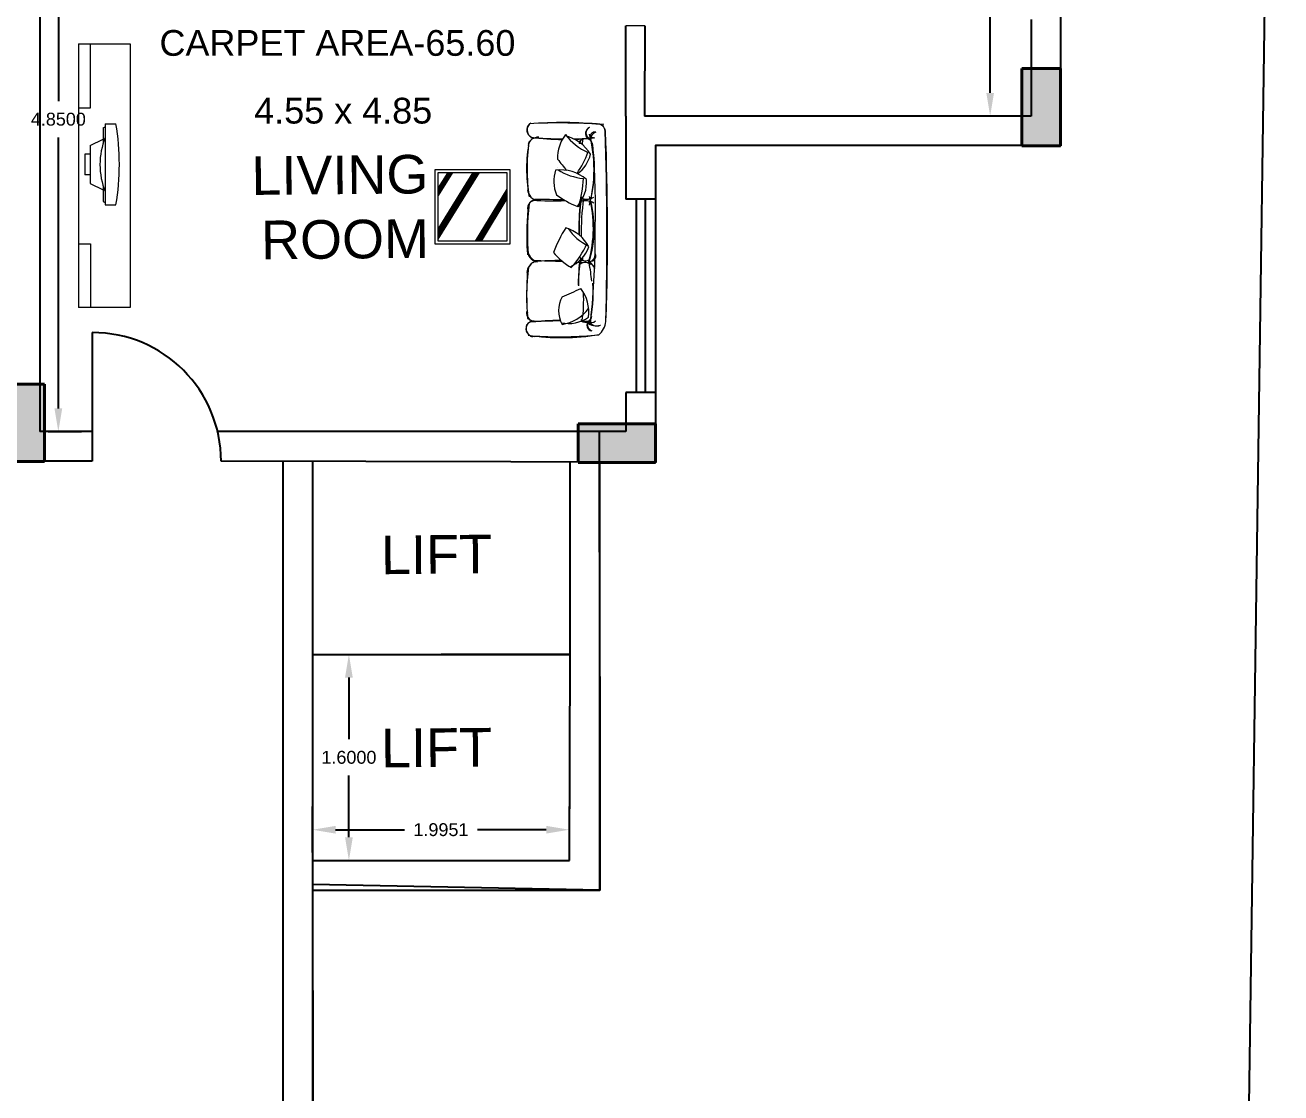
# Model space of a CAD drawing. Header units: millimetres. Extents: x 90 to 321, y 179 to 304.
# Drawn here: x 185.37 to 195.13, y 228.14 to 236.43 of the extents above; entities that cross this region are included whole.
import ezdxf

# ---------------------------------------------------------------- set-up
doc = ezdxf.new("R2010")
doc.units = ezdxf.units.MM
for name, color, linetype, lineweight in [('COLUMN', 7, 'Continuous', 40), ('finiture', 7, 'Continuous', 20), ('funiture', 7, 'Continuous', 20), ('text', 7, 'Continuous', 5)]:
    doc.layers.add(name, color=color, linetype=linetype, lineweight=lineweight)
doc.layers.add('window', color=150, linetype='Continuous')
doc.styles.get("Standard").update_dxf_attribs({"font": 'arial.ttf'})
doc.dimstyles.get("Standard").update_dxf_attribs({"dimtxt": 0.18, "dimasz": 0.18, "dimexe": 0.18, "dimexo": 0.0625, "dimgap": 0.09, "dimtad": 0, "dimtih": 1, "dimtoh": 1, "dimdec": 4, "dimzin": 0, "dimdsep": 46, "dimtxsty": 'Standard', "dimcen": 0.09, "dimadec": 0, "dimazin": 0, "dimtfac": 1, "dimtdec": 4, "dimtofl": 0, "dimtmove": 0, "dimatfit": 3, "dimfxl": 1, "dimtolj": 1, "dimtzin": 0, "dimarcsym": 0})

# ---------------------------------------------------------------- blocks, each defined once
blk = doc.blocks.new('*D152')
at = {"color": 0, "lineweight": -2, "transparency": 16777216}
for p, q in [((193.1227, 238.1236), (192.6882, 238.1236)), ((192.8682, 237.9436), (192.8682, 237.0646)), ((192.8682, 235.9036), (192.8682, 236.7825)), ((193.1227, 235.7236), (192.6882, 235.7236))]:
    blk.add_line(p, q, dxfattribs=at)
at = {"color": 0, "transparency": 16777216}
for points in [[(192.8382, 237.9436), (192.8982, 237.9436), (192.8682, 238.1236)], [(192.8382, 235.9036), (192.8982, 235.9036), (192.8682, 235.7236)]]:
    blk.add_solid(points, dxfattribs=at)
at = {"layer": 'Defpoints', "color": 0, "transparency": 16777216}
for p in [(193.1852, 238.1236), (192.8682, 235.7236), (193.1852, 235.7236)]:
    blk.add_point(p, dxfattribs=at)
at = {"color": 0, "transparency": 16777216, "insert": (192.8682, 236.9236), "char_height": 0.1, "attachment_point": 5}
blk.add_mtext('\\A1;2.4000', dxfattribs=at)
blk = doc.blocks.new('*D153')
at = {"color": 0, "lineweight": -2, "transparency": 16777216}
for p, q in [((185.5524, 238.1236), (185.8125, 238.1236)), ((185.6325, 237.9436), (185.6325, 235.8396)), ((185.6325, 233.4536), (185.6325, 235.5575)), ((185.5524, 233.2736), (185.8125, 233.2736))]:
    blk.add_line(p, q, dxfattribs=at)
at = {"color": 0, "transparency": 16777216}
for points in [[(185.6025, 237.9436), (185.6625, 237.9436), (185.6325, 238.1236)], [(185.6025, 233.4536), (185.6625, 233.4536), (185.6325, 233.2736)]]:
    blk.add_solid(points, dxfattribs=at)
at = {"layer": 'Defpoints', "color": 0, "transparency": 16777216}
for p in [(185.4899, 238.1236), (185.4899, 233.2736), (185.6325, 233.2736)]:
    blk.add_point(p, dxfattribs=at)
at = {"color": 0, "transparency": 16777216, "insert": (185.6325, 235.6986), "char_height": 0.1, "attachment_point": 5}
blk.add_mtext('\\A1;4.8500', dxfattribs=at)
blk = doc.blocks.new('ht')
h = blk.add_hatch(color=256)
h.dxf.hatch_style = 1
h.paths.add_polyline_path([(-0.879, 1.0579), (-1.179, 1.0579), (-1.179, 0.4579), (-0.879, 0.4579)])
for p, q in [((-1.179, 1.0579), (-0.879, 1.0579)), ((-1.179, 0.4579), (-1.179, 1.0579)), ((-0.879, 1.0579), (-0.879, 0.4579)), ((-0.879, 0.4579), (-1.179, 0.4579))]:
    blk.add_line(p, q)
blk = doc.blocks.new('*D112')
at = {"color": 0, "lineweight": -2, "transparency": 16777216}
for p, q in [((187.6057, 230.0061), (187.6057, 230.3618)), ((189.6008, 230.0061), (189.6008, 230.3618)), ((187.7857, 230.1818), (188.32, 230.1818)), ((189.4208, 230.1818), (188.8864, 230.1818))]:
    blk.add_line(p, q, dxfattribs=at)
at = {"color": 0, "transparency": 16777216}
for points in [[(187.7857, 230.2118), (187.7857, 230.1518), (187.6057, 230.1818)], [(189.4208, 230.2118), (189.4208, 230.1518), (189.6008, 230.1818)]]:
    blk.add_solid(points, dxfattribs=at)
at = {"layer": 'Defpoints', "color": 0, "transparency": 16777216}
for p in [(189.6008, 230.1818), (187.6057, 229.9436), (189.6008, 229.9436)]:
    blk.add_point(p, dxfattribs=at)
at = {"color": 0, "transparency": 16777216, "insert": (188.6032, 230.1818), "char_height": 0.1, "attachment_point": 5}
blk.add_mtext('\\A1;1.9951', dxfattribs=at)
blk = doc.blocks.new('*D113')
at = {"color": 0, "lineweight": -2, "transparency": 16777216}
for p, q in [((187.6682, 231.5436), (188.0688, 231.5436)), ((187.8888, 231.3636), (187.8888, 230.8846)), ((187.8888, 230.1236), (187.8888, 230.6025)), ((187.6682, 229.9436), (188.0688, 229.9436))]:
    blk.add_line(p, q, dxfattribs=at)
at = {"color": 0, "transparency": 16777216}
for points in [[(187.9188, 231.3636), (187.8588, 231.3636), (187.8888, 231.5436)], [(187.9188, 230.1236), (187.8588, 230.1236), (187.8888, 229.9436)]]:
    blk.add_solid(points, dxfattribs=at)
at = {"layer": 'Defpoints', "color": 0, "transparency": 16777216}
for p in [(187.6057, 231.5436), (187.6057, 229.9436), (187.8888, 229.9436)]:
    blk.add_point(p, dxfattribs=at)
at = {"color": 0, "transparency": 16777216, "insert": (187.8888, 230.7436), "char_height": 0.1, "attachment_point": 5}
blk.add_mtext('\\A1;1.6000', dxfattribs=at)

msp = doc.modelspace()

# ---------------------------------------------------------------- linework, layer by layer
for p, q in [((185.4899, 238.12357), (185.4899, 233.27357)), ((193.18515, 236.47357), (193.18515, 235.72357)), ((193.41515, 236.47348), (193.41515, 235.49432)), ((190.0399, 235.72357), (190.0399, 236.42357)), ((190.18654, 236.42357), (190.18515, 235.72357)), ((190.0399, 235.72357), (190.0399, 235.07697)), ((193.18515, 235.72357), (190.18515, 235.72357)), ((193.41515, 235.49432), (190.2699, 235.49432)), ((190.2699, 235.49362), (190.2699, 235.07697)), ((185.89639, 234.04271), (185.89639, 233.04271)), ((190.0399, 233.57694), (190.0399, 233.27357)), ((190.2699, 233.57694), (190.2699, 233.03655)), ((185.89639, 233.27357), (185.4899, 233.27357)), ((190.0399, 233.27357), (186.86938, 233.27357)), ((189.83562, 233.27381), (187.60562, 233.27357)), ((189.83753, 231.3949), (189.83562, 233.27381)), ((184.85488, 233.04271), (185.4899, 233.04357)), ((185.89639, 233.04271), (185.26137, 233.04357)), ((190.2699, 233.03655), (186.89639, 233.04271)), ((187.37562, 233.04141), (187.37564, 226.4816)), ((187.37562, 233.04079), (187.37564, 226.46897)), ((187.60562, 233.04141), (187.60564, 226.47023)), ((189.60562, 231.54357), (189.60562, 233.04357)), ((187.60562, 231.54357), (189.60562, 231.54357)), ((189.60562, 231.54357), (188.60562, 231.54357)), ((189.60079, 229.94357), (189.60562, 231.54357)), ((189.8376, 229.71367), (189.83753, 231.3942)), ((187.60566, 229.94357), (189.60082, 229.94357)), ((187.60566, 229.71357), (189.83822, 229.71367))]:
    msp.add_line(p, q)
at = {"color": 2, "true_color": 0xf1eb1f}
msp.add_lwpolyline([(176.30809, 245.46893), (189.36054, 250.20411, -0.4102277), (195.12546, 245.48893), (194.70428, 215.86418, -0.3444312), (192.34334, 212.93039), (172.84357, 212.46434), (176.30809, 245.46893)], format="xyb", dxfattribs=at)
at = {"color": 9, "true_color": 0xd19cc7}
msp.add_lwpolyline([(189.36054, 250.20411, -0.4102277), (195.12546, 245.48893), (194.70428, 215.86418, -0.3326596), (192.34334, 212.93039)], format="xyb", dxfattribs=at)
at = {"color": 244, "true_color": 0x991b1e}
msp.add_lwpolyline([(175.78137, 240.90357), (177.21137, 240.90357), (177.21137, 242.50212), (193.5399, 242.49973), (193.53967, 240.90357), (194.9699, 240.90357), (194.9699, 238.00065), (193.41515, 238.04357), (193.41515, 235.49193), (190.2699, 235.49432), (190.2699, 233.03416), (189.83587, 233.03372), (189.83601, 229.71367), (187.60563, 229.75582), (187.61162, 226.47098)], dxfattribs=at)
msp.add_arc((185.89639, 233.04271), 1, 0, 90)
at = {"layer": 'finiture'}
for p, q in [((188.55842, 235.30919), (189.13886, 235.30919)), ((188.55842, 234.72875), (188.55842, 235.30919)), ((189.13886, 235.30919), (189.13886, 234.72875)), ((188.69409, 235.28532), (188.582, 235.10629)), ((188.582, 234.7669), (188.90288, 235.28532)), ((188.58204, 235.28557), (189.11523, 235.28557)), ((188.58204, 234.75237), (188.58204, 235.28557)), ((188.65677, 235.28532), (188.58204, 235.16596)), ((188.6621, 235.28532), (188.58204, 235.15744)), ((188.66743, 235.28532), (188.58204, 235.14892)), ((188.67276, 235.28532), (188.58204, 235.14041)), ((188.6781, 235.28532), (188.58204, 235.13189)), ((188.68343, 235.28532), (188.58204, 235.12337)), ((188.68876, 235.28532), (188.58204, 235.11486)), ((188.58204, 234.84448), (188.85489, 235.28532)), ((188.58204, 234.83587), (188.86023, 235.28532)), ((188.58204, 234.82726), (188.86556, 235.28532)), ((188.58204, 234.81864), (188.87089, 235.28532)), ((188.58204, 234.81003), (188.87622, 235.28532)), ((188.58204, 234.80141), (188.88155, 235.28532)), ((188.58204, 234.7928), (188.88689, 235.28532)), ((188.58204, 234.78418), (188.89222, 235.28532)), ((188.58204, 234.77557), (188.89755, 235.28532)), ((189.11523, 235.28557), (189.11523, 234.75237)), ((189.11523, 235.15669), (188.86991, 234.75194)), ((189.11523, 235.14613), (188.87631, 234.75194)), ((189.11523, 235.13557), (188.8827, 234.75194)), ((189.11523, 235.12502), (188.8891, 234.75194)), ((189.11523, 235.11446), (188.8955, 234.75194)), ((189.11523, 235.10391), (188.9019, 234.75194)), ((189.11523, 235.09335), (188.9083, 234.75194)), ((189.11524, 235.08281), (188.9147, 234.75194)), ((189.13886, 234.72875), (188.55842, 234.72875)), ((189.11523, 234.75237), (188.58204, 234.75237))]:
    msp.add_line(p, q, dxfattribs=at)
at = {"layer": 'funiture'}
for p, q in [((185.78811, 236.28397), (185.78811, 234.23569)), ((185.78811, 236.28397), (186.19156, 236.28397)), ((185.88121, 235.78741), (185.88121, 236.28397)), ((186.19156, 236.28397), (186.19156, 234.23569)), ((185.78811, 235.78741), (185.88121, 235.78741)), ((185.98111, 235.63283), (185.99631, 235.6403)), ((185.98111, 235.63283), (185.98111, 235.51387)), ((185.99631, 235.663), (185.99631, 235.03355)), ((185.99631, 235.663), (186.07906, 235.663)), ((185.87978, 235.49429), (185.98111, 235.54412)), ((185.87978, 235.49429), (185.87978, 235.19947)), ((189.29801, 235.57114), (189.29801, 235.57114)), ((189.29801, 235.57114), (189.29801, 235.57114)), ((189.30094, 235.53067), (189.30094, 235.53067)), ((189.61062, 235.55896), (189.61062, 235.55896)), ((189.62134, 235.55997), (189.62134, 235.55997)), ((189.6615, 235.57045), (189.6615, 235.57045)), ((185.83863, 235.42635), (185.83863, 235.26741)), ((185.87978, 235.42635), (185.83863, 235.42635)), ((189.74311, 235.40078), (189.74311, 235.40078)), ((189.51118, 235.3228), (189.51118, 235.3228)), ((185.88001, 235.26741), (185.83863, 235.26741)), ((185.87978, 235.19947), (185.98111, 235.14964)), ((185.98111, 235.17988), (185.98111, 235.06093)), ((185.98111, 235.06093), (185.99631, 235.05345)), ((185.99631, 235.03355), (186.07906, 235.03355)), ((185.78811, 234.73224), (185.88121, 234.73224)), ((185.88121, 234.73224), (185.88121, 234.23569)), ((186.19156, 234.23569), (185.78811, 234.23569))]:
    msp.add_line(p, q, dxfattribs=at)
for centre, radius, start, end in [((189.33358, 235.61601), 0.06318, 132.005006, 244.81273), ((189.34027, 235.61612), 0.06777, 126.098427, 246.31875), ((189.54592, 232.39973), 3.27315, 84.723562, 94.465872), ((189.51621, 230.91186), 4.75828, 85.76334, 91.747183), ((189.77636, 235.58809), 0.05058, 112.389763, 227.686567), ((189.77428, 235.59316), 0.0451, 112.407835, 255.218638), ((188.70603, 235.3075), 1.08586, 345.254214, 14.745786), ((189.8003, 235.56003), 0.03982, 83.441541, 181.989199), ((189.82761, 235.54375), 0.0603, 112.178372, 178.816044), ((189.81416, 235.59294), 0.06915, 11.66725, 86.009143), ((189.8191, 235.60205), 0.06117, 7.200755, 77.129892), ((162.41915, 234.77153), 27.47342, 358.65818, 1.748304), ((168.53995, 234.81656), 21.35657, 358.230981, 2.12087), ((190.45275, 235.31289), 1.18428, 169.583303, 189.945699), ((190.85343, 235.31457), 1.58118, 172.449027, 187.913087), ((189.35636, 235.48092), 0.07779, 85.025318, 169.024409), ((189.34912, 235.48308), 0.07202, 87.501458, 160.177188), ((189.58834, 239.70265), 4.15617, 266.040797, 269.454489), ((189.56104, 237.39559), 1.85428, 262.116046, 269.525598), ((189.78797, 235.40356), 0.27874, 140.89951, 182.796888), ((189.49588, 235.26071), 0.31676, 31.640628, 77.51406), ((189.91596, 235.83483), 0.42873, 216.57589, 246.479316), ((189.58834, 239.70265), 4.15617, 270.602654, 272.492656), ((189.56104, 237.39559), 1.85428, 272.429531, 277.016384), ((192.16588, 235.33456), 2.49406, 175.544027, 176.003541), ((191.39833, 235.32326), 1.72875, 173.014862, 173.889061), ((189.72746, 235.49627), 0.05291, 27.076642, 154.825805), ((189.72015, 235.50637), 0.04191, 99.690566, 163.228765), ((191.51185, 235.3151), 1.82217, 172.552793, 174.067971), ((189.77917, 235.52229), 0.03409, 56.414353, 135.606226), ((188.87555, 235.31317), 0.92066, 343.461738, 14.625463), ((183.5267, 234.99105), 6.27638, 358.616017, 4.787679), ((190.05923, 235.76211), 0.6638, 214.099747, 223.95381), ((189.04293, 235.70164), 0.74851, 325.518294, 339.680865), ((189.49238, 235.4994), 0.28265, 307.638492, 345.133466), ((189.76318, 235.21695), 0.28303, 162.156249, 201.612665), ((189.52923, 234.984), 0.32164, 50.456405, 96.329837), ((189.74495, 235.67336), 0.43532, 237.748051, 265.295094), ((189.44769, 235.21226), 0.287, 318.488466, 3.949244), ((188.94948, 235.25945), 0.76003, 341.559907, 358.496642), ((189.36888, 235.16066), 0.09368, 186.634058, 263.41329), ((189.34721, 235.14315), 0.0684, 180.159323, 256.603458), ((189.90648, 235.65039), 0.67401, 232.915524, 248.787417), ((191.46832, 234.83628), 1.7927, 171.713919, 181.112962), ((189.07752, 235.2442), 0.63656, 342.536245, 346.476028), ((189.73398, 235.13621), 0.0601, 221.914061, 312.043304), ((188.75073, 234.85563), 1.0361, 345.320051, 13.575429), ((191.48028, 234.81208), 2.20508, 174.023994, 184.593662), ((189.33725, 235.00727), 0.06055, 84.890846, 191.571049), ((189.34159, 235.01474), 0.06001, 88.177179, 196.556302), ((189.47529, 237.84303), 2.77727, 266.712699, 271.920181), ((-375.14373, -31432.37195), 31672.47907, 88.978392993, 88.978805768), ((191.91799, 234.84091), 2.24332, 174.570655, 180.987512), ((189.72494, 234.94407), 0.12196, 57.29748, 113.552693), ((189.72731, 234.91587), 0.14839, 67.157097, 105.952058), ((191.39833, 235.32326), 1.72875, 188.195211, 188.89374), ((191.67897, 234.81495), 1.987, 172.293499, 180.805094), ((189.47529, 237.84303), 2.77727, 274.633738, 274.634469), ((189.73837, 235.16599), 0.08846, 247.525094, 305.825093), ((188.88167, 234.84974), 0.9115, 343.251273, 15.452892), ((191.469, 234.81029), 2.19884, 175.178049, 184.312821), ((190.51197, 234.26066), 1.11156, 147.582351, 158.66291), ((189.48677, 234.57265), 0.2969, 27.057102, 72.987399), ((189.92223, 235.07757), 0.40184, 214.348747, 244.099489), ((183.42952, 234.79915), 6.37186, 354.009879, 0.362477), ((189.41008, 234.71225), 0.13907, 176.832129, 241.172493), ((189.50137, 234.79592), 0.26492, 293.230087, 340.54994), ((189.0966, 235.01853), 0.70156, 317.723184, 335.918472), ((189.36771, 234.68144), 0.09234, 169.124181, 260.327743), ((189.87786, 234.9951), 0.51952, 219.433701, 239.693151), ((189.72563, 234.64644), 0.04855, 206.075203, 317.376664), ((189.72786, 234.66492), 0.06474, 228.155915, 301.906607), ((191.91799, 234.84091), 2.24332, 185.989361, 186.368731), ((191.46832, 234.83628), 1.7927, 187.255451, 187.636297), ((191.67897, 234.81495), 1.987, 185.567962, 186.179548), ((189.76137, 234.64048), 0.04521, 249.888063, 18.225299), ((189.73541, 234.65501), 0.0689, 287.648551, 359.673665), ((190.86997, 234.32201), 1.60253, 171.840286, 186.292226), ((192.42973, 234.34281), 3.16073, 176.748165, 183.461953), ((189.35736, 234.50938), 0.08583, 109.991025, 179.743786), ((189.36968, 234.50398), 0.09729, 111.129366, 169.267401), ((189.28302, 228.45646), 6.14252, 87.521884, 89.64311), ((189.62238, 229.31659), 5.28598, 90.911342, 93.120708), ((189.28302, 228.45646), 6.14252, 86.074695, 86.44009), ((191.52885, 234.35962), 1.86114, 173.27484, 178.472368), ((193.1944, 234.36487), 3.52352, 176.351928, 179.325729), ((189.72135, 234.53102), 0.05618, 40.592841, 146.369768), ((189.7208, 234.51705), 0.06934, 55.424035, 130.753986), ((189.62238, 229.31659), 5.28598, 89.201783, 89.352457), ((192.55694, 234.30746), 2.86933, 174.357682, 174.485987), ((188.5907, 234.34741), 1.18684, 4.518329, 11.428036), ((189.6156, 234.43256), 0.21365, 30.351094, 48.676127), ((189.72316, 234.50683), 0.08386, 23.683964, 65.068891), ((188.72922, 234.3471), 1.05592, 346.530104, 4.283336), ((189.74569, 234.21229), 0.22836, 151.877305, 207.805752), ((188.68952, 236.40076), 2.24956, 292.332176, 296.377441), ((189.45435, 234.20346), 0.2969, 351.841799, 37.796283), ((188.76236, 234.28781), 0.9494, 350.668147, 4.090853), ((189.49423, 234.42437), 0.32242, 278.826501, 322.55247), ((189.74668, 234.1423), 0.14046, 303.997674, 303.997674), ((189.3225, 234.07157), 0.05931, 107.157157, 288.658802), ((189.33678, 234.19732), 0.06906, 173.403708, 272.342062), ((189.31942, 234.17986), 0.04783, 158.988512, 279.738311), ((189.52639, 230.92299), 3.20953, 89.90481, 94.197289), ((189.53783, 231.49518), 2.64064, 90.158455, 95.257759), ((189.59503, 234.37744), 0.26492, 257.4168, 305.334638), ((189.52639, 230.92299), 3.20953, 86.21085, 87.15314), ((192.55694, 234.30746), 2.86933, 183.251205, 183.385688), ((189.53783, 231.49518), 2.64064, 84.934707, 86.633656), ((189.72144, 234.16228), 0.03997, 228.86776, 307.75013), ((189.7291, 234.17251), 0.04547, 234.638161, 354.490556), ((189.78157, 234.09965), 0.04521, 132.37114, 260.708376), ((189.80645, 234.11596), 0.0689, 170.131628, 242.156742), ((189.8076, 234.1999), 0.10567, 228.865166, 288.752733), ((189.767, 234.17232), 0.05337, 245.553922, 312.279722), ((189.81317, 234.16039), 0.06688, 203.275302, 295.128481), ((189.71518, 234.15404), 0.17183, 311.289624, 351.345052), ((189.33628, 234.07671), 0.07162, 157.327698, 251.293422), ((189.53986, 235.78924), 1.78632, 261.648597, 279.365939), ((189.52823, 236.91272), 2.90336, 266.311938, 275.937297)]:
    msp.add_arc(centre, radius, start, end, dxfattribs=at)
for centre, major_axis, start_param, end_param in [((185.00214, 235.34828), (0, -1.41993), 1.3472923, 1.7943004), ((186.29735, 235.34688), (0, -0.43955), 4.2165256, 5.2082523)]:
    msp.add_ellipse(centre, major_axis=major_axis, ratio=0.7777778, start_param=start_param, end_param=end_param, dxfattribs=at)
at = {"layer": 'text'}
msp.add_line((190.18753, 236.42357), (190.0399, 236.42357), dxfattribs=at)
at = {"layer": 'window', "color": 150, "true_color": 0x0080ff}
for p, q in [((190.2699, 235.07697), (190.0399, 235.07697)), ((190.12103, 233.57697), (190.12103, 235.07697)), ((190.19189, 233.57697), (190.19189, 235.07697)), ((190.2699, 233.57694), (190.0399, 233.57694))]:
    msp.add_line(p, q, dxfattribs=at)

# ---------------------------------------------------------------- block references
at = {"layer": 'COLUMN', "xscale": -1}
for p, rotation in [((194.29411, 236.54981), 180), ((186.40459, 234.0989), 180), ((190.72778, 232.1552), 90)]:
    msp.add_blockref('ht', p, dxfattribs=dict(at, rotation=rotation))

# ---------------------------------------------------------------- texts
at = {"color": 7, "insert": (189.18156, 236.18851), "char_height": 0.2, "attachment_point": 9}
msp.add_mtext('CARPET AREA-65.60', dxfattribs=at)
at = {"insert": (188.53547, 235.66257), "char_height": 0.2, "attachment_point": 9}
msp.add_mtext('4.55 x 4.85', dxfattribs=at)
at = {"char_height": 0.3, "rotation": 0.5}
for s, insert, attachment_point in [('LIVING ROOM', (188.51154, 234.61866), 9), ('LIFT', (188.13654, 232.46575), 1), ('LIFT', (188.13654, 230.96575), 1)]:
    msp.add_mtext_dynamic_manual_height_columns(s, width=0.0198182, gutter_width=1, heights=[0], dxfattribs=dict(at, insert=insert, attachment_point=attachment_point))

# ---------------------------------------------------------------- dimensions: what is measured, and where the dimension line sits
for base, p1, p2, picture, middle in [((185.63251, 233.27357), (185.4899, 238.12357), (185.4899, 233.27357), '*D153', (185.63251, 235.69857)), ((192.86822, 235.72357), (193.18515, 238.12357), (193.18515, 235.72357), '*D152', (192.86822, 236.92357))]:
    dim = msp.add_linear_dim(base=base, p1=p1, p2=p2, angle=90, dimstyle='Standard', override={"dimtxt": 0.1})
    dim.commit()
    dim.dimension.update_dxf_attribs({"geometry": picture, "text_midpoint": middle, "dimtype": 160})
dim = msp.add_aligned_dim(p1=(187.60566, 231.54357), p2=(187.60566, 229.94357), distance=0.28309, dimstyle='Standard', override={"dimtxt": 0.1})
dim.commit()
dim.dimension.update_dxf_attribs({"geometry": '*D113', "text_midpoint": (187.88875, 230.74357)})
dim = msp.add_linear_dim(base=(189.60079, 230.18177), p1=(187.60566, 229.94357), p2=(189.60079, 229.94357), dimstyle='Standard', override={"dimtxt": 0.1})
dim.commit()
dim.dimension.update_dxf_attribs({"geometry": '*D112', "text_midpoint": (188.60322, 230.18177)})

doc.saveas('drawing.dxf')
